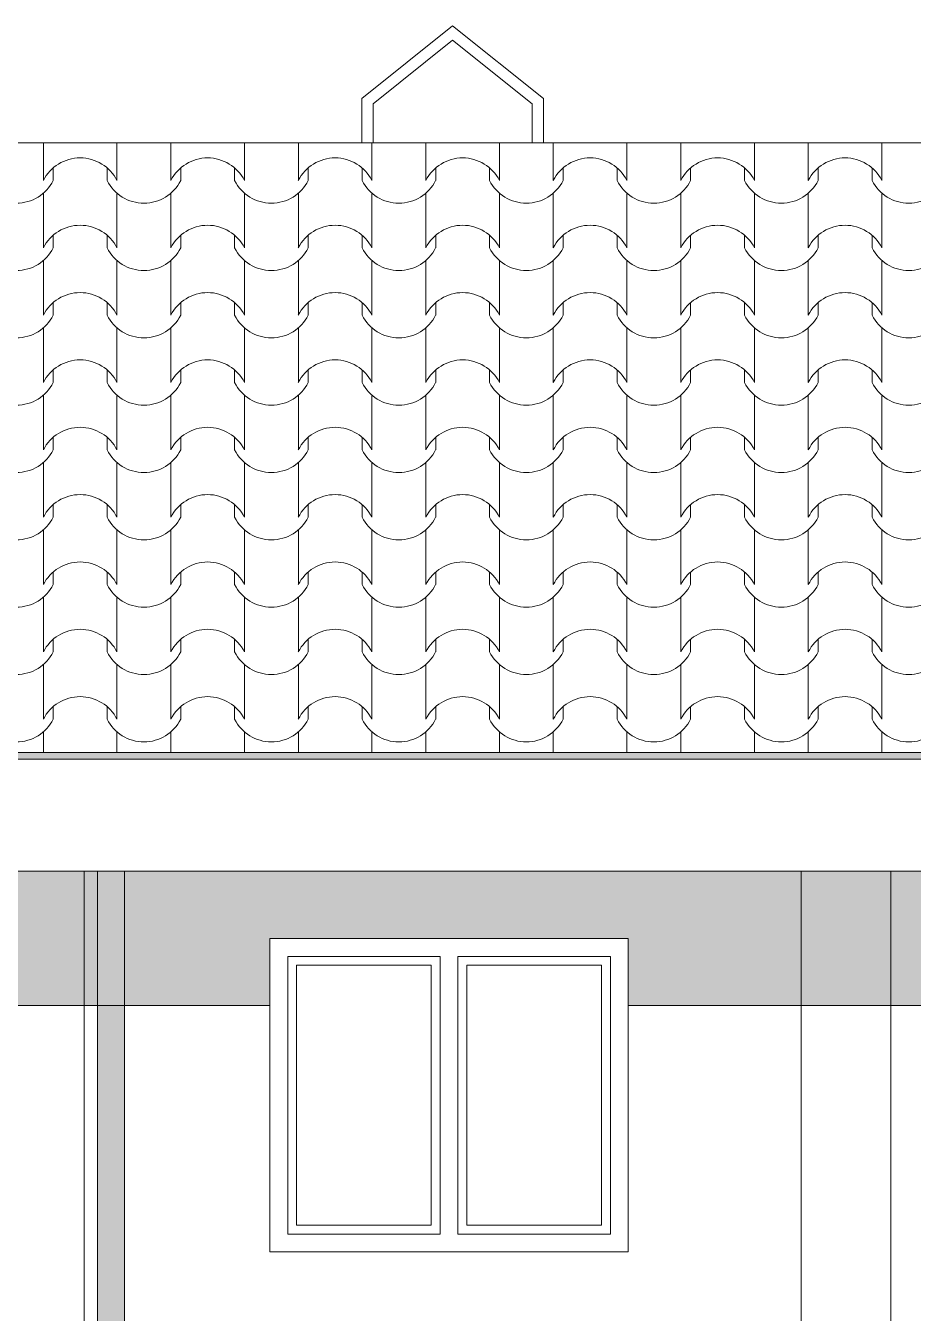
# Model space of a CAD drawing. Header units: feet. Extents: x 2791058 to 2855058, y -67651 to -18651.
# Drawn here: x 2812582 to 2814562, y -47638 to -44764 of the extents above; entities that cross this region are included whole.
import ezdxf

# ---------------------------------------------------------------- set-up
doc = ezdxf.new("R2010")
doc.units = ezdxf.units.FT
doc.header["$MEASUREMENT"] = 0
doc.linetypes.add('Hidden Line', pattern=[195.611112, 141.111112, -54.5])
doc.layers.add('Exterior walls', color=7, linetype='Continuous')
for name, color, linetype, lineweight in [('Exterior walls_Pen_No__1', 7, 'Continuous', 0), ('Exterior walls_Pen_No__80', 3, 'Continuous', 0), ('Lines_Pen_No__20', 1, 'Continuous', 0), ('Shell - Roof_Pen_No__21', 7, 'Continuous', 0), ('Structural - Bearing_Pen_No__1', 7, 'Continuous', 0)]:
    doc.layers.add(name, color=color, linetype=linetype, lineweight=lineweight)
doc.layers.add('Structural - Bearing_Pen_No__61', color=7, linetype='Continuous', lineweight=0, true_color=0x6a6a6a)
doc.layers.add('Structural - Bearing_Pen_No__62', color=7, linetype='Continuous', lineweight=0, true_color=0xaaaaaa)

# ---------------------------------------------------------------- blocks, each defined once
blk = doc.blocks.new('*X16', base_point=(2247653.8, -76425))
at = {"layer": 'Structural - Bearing_Pen_No__62', "color": 253, "linetype": 'Continuous', "lineweight": 0, "true_color": 0xaaaaaa}
for p, q in [((2812620.8, -45025.3), (2812620.8, -45048.5)), ((2812785.1, -45025.3), (2812785.1, -45048.5)), ((2812905.3, -45025.3), (2812905.3, -45048.5)), ((2813069.5, -45025.3), (2813069.5, -45048.5)), ((2813189.8, -45025.3), (2813189.8, -45048.5)), ((2813354, -45025.3), (2813354, -45048.5)), ((2813474.3, -45025.3), (2813474.3, -45048.5)), ((2813638.5, -45025.3), (2813638.5, -45048.5)), ((2813758.7, -45025.3), (2813758.7, -45048.5)), ((2813923, -45025.3), (2813923, -45048.5)), ((2814043.2, -45025.3), (2814043.2, -45048.5)), ((2814207.5, -45025.3), (2814207.5, -45048.5)), ((2814327.7, -45025.3), (2814327.7, -45048.5)), ((2814491.9, -45025.3), (2814491.9, -45048.5)), ((2812620.8, -45048.5), (2812620.8, -45109.5)), ((2812785.1, -45048.5), (2812785.1, -45109.5)), ((2812905.3, -45048.5), (2812905.3, -45109.5)), ((2813069.5, -45048.5), (2813069.5, -45109.5)), ((2813189.8, -45048.5), (2813189.8, -45109.5)), ((2813354, -45048.5), (2813354, -45109.5)), ((2813474.3, -45048.5), (2813474.3, -45109.5)), ((2813638.5, -45048.5), (2813638.5, -45109.5)), ((2813758.7, -45048.5), (2813758.7, -45109.5)), ((2813923, -45048.5), (2813923, -45109.5)), ((2814043.2, -45048.5), (2814043.2, -45109.5)), ((2814207.5, -45048.5), (2814207.5, -45109.5)), ((2814327.7, -45048.5), (2814327.7, -45109.5)), ((2814491.9, -45048.5), (2814491.9, -45109.5)), ((2812642.8, -45081.4), (2812642.8, -45109.5)), ((2812763.1, -45081.4), (2812763.1, -45109.5)), ((2812927.3, -45081.4), (2812927.3, -45109.5)), ((2813047.5, -45081.4), (2813047.5, -45109.5)), ((2813211.8, -45081.4), (2813211.8, -45109.5)), ((2813332, -45081.4), (2813332, -45109.5)), ((2813496.3, -45081.4), (2813496.3, -45109.5)), ((2813616.5, -45081.4), (2813616.5, -45109.5)), ((2813780.7, -45081.4), (2813780.7, -45109.5)), ((2813901, -45081.4), (2813901, -45109.5)), ((2814065.2, -45081.4), (2814065.2, -45109.5)), ((2814185.5, -45081.4), (2814185.5, -45109.5)), ((2814349.7, -45081.4), (2814349.7, -45109.5)), ((2814469.9, -45081.4), (2814469.9, -45109.5)), ((2812620.8, -45137.9), (2812620.8, -45198.8)), ((2812785.1, -45137.9), (2812785.1, -45198.8)), ((2812905.3, -45137.9), (2812905.3, -45198.8)), ((2813069.5, -45137.9), (2813069.5, -45198.8)), ((2813189.8, -45137.9), (2813189.8, -45198.8)), ((2813354, -45137.9), (2813354, -45198.8)), ((2813474.3, -45137.9), (2813474.3, -45198.8)), ((2813638.5, -45137.9), (2813638.5, -45198.8)), ((2813758.7, -45137.9), (2813758.7, -45198.8)), ((2813923, -45137.9), (2813923, -45198.8)), ((2814043.2, -45137.9), (2814043.2, -45198.8)), ((2814207.5, -45137.9), (2814207.5, -45198.8)), ((2814327.7, -45137.9), (2814327.7, -45198.8)), ((2814491.9, -45137.9), (2814491.9, -45198.8)), ((2812620.8, -45198.8), (2812620.8, -45259.8)), ((2812785.1, -45198.8), (2812785.1, -45259.8)), ((2812905.3, -45198.8), (2812905.3, -45259.8)), ((2813069.5, -45198.8), (2813069.5, -45259.8)), ((2813189.8, -45198.8), (2813189.8, -45259.8)), ((2813354, -45198.8), (2813354, -45259.8)), ((2813474.3, -45198.8), (2813474.3, -45259.8)), ((2813638.5, -45198.8), (2813638.5, -45259.8)), ((2813758.7, -45198.8), (2813758.7, -45259.8)), ((2813923, -45198.8), (2813923, -45259.8)), ((2814043.2, -45198.8), (2814043.2, -45259.8)), ((2814207.5, -45198.8), (2814207.5, -45259.8)), ((2814327.7, -45198.8), (2814327.7, -45259.8)), ((2814491.9, -45198.8), (2814491.9, -45259.8)), ((2812642.8, -45231.8), (2812642.8, -45259.8)), ((2812763.1, -45231.8), (2812763.1, -45259.8)), ((2812927.3, -45231.8), (2812927.3, -45259.8)), ((2813047.5, -45231.8), (2813047.5, -45259.8)), ((2813211.8, -45231.8), (2813211.8, -45259.8)), ((2813332, -45231.8), (2813332, -45259.8)), ((2813496.3, -45231.8), (2813496.3, -45259.8)), ((2813616.5, -45231.8), (2813616.5, -45259.8)), ((2813780.7, -45231.8), (2813780.7, -45259.8)), ((2813901, -45231.8), (2813901, -45259.8)), ((2814065.2, -45231.8), (2814065.2, -45259.8)), ((2814185.5, -45231.8), (2814185.5, -45259.8)), ((2814349.7, -45231.8), (2814349.7, -45259.8)), ((2814469.9, -45231.8), (2814469.9, -45259.8)), ((2812620.8, -45288.2), (2812620.8, -45349.2)), ((2812785.1, -45288.2), (2812785.1, -45349.2)), ((2812905.3, -45288.2), (2812905.3, -45349.2)), ((2813069.5, -45288.2), (2813069.5, -45349.2)), ((2813189.8, -45288.2), (2813189.8, -45349.2)), ((2813354, -45288.2), (2813354, -45349.2)), ((2813474.3, -45288.2), (2813474.3, -45349.2)), ((2813638.5, -45288.2), (2813638.5, -45349.2)), ((2813758.7, -45288.2), (2813758.7, -45349.2)), ((2813923, -45288.2), (2813923, -45349.2)), ((2814043.2, -45288.2), (2814043.2, -45349.2)), ((2814207.5, -45288.2), (2814207.5, -45349.2)), ((2814327.7, -45288.2), (2814327.7, -45349.2)), ((2814491.9, -45288.2), (2814491.9, -45349.2)), ((2812620.8, -45349.2), (2812620.8, -45410.1)), ((2812785.1, -45349.2), (2812785.1, -45410.1)), ((2812905.3, -45349.2), (2812905.3, -45410.1)), ((2813069.5, -45349.2), (2813069.5, -45410.1)), ((2813189.8, -45349.2), (2813189.8, -45410.1)), ((2813354, -45349.2), (2813354, -45410.1)), ((2813474.3, -45349.2), (2813474.3, -45410.1)), ((2813638.5, -45349.2), (2813638.5, -45410.1)), ((2813758.7, -45349.2), (2813758.7, -45410.1)), ((2813923, -45349.2), (2813923, -45410.1)), ((2814043.2, -45349.2), (2814043.2, -45410.1)), ((2814207.5, -45349.2), (2814207.5, -45410.1)), ((2814327.7, -45349.2), (2814327.7, -45410.1)), ((2814491.9, -45349.2), (2814491.9, -45410.1)), ((2812642.8, -45382.1), (2812642.8, -45410.1)), ((2812763.1, -45382.1), (2812763.1, -45410.1)), ((2812927.3, -45382.1), (2812927.3, -45410.1)), ((2813047.5, -45382.1), (2813047.5, -45410.1)), ((2813211.8, -45382.1), (2813211.8, -45410.1)), ((2813332, -45382.1), (2813332, -45410.1)), ((2813496.3, -45382.1), (2813496.3, -45410.1)), ((2813616.5, -45382.1), (2813616.5, -45410.1)), ((2813780.7, -45382.1), (2813780.7, -45410.1)), ((2813901, -45382.1), (2813901, -45410.1)), ((2814065.2, -45382.1), (2814065.2, -45410.1)), ((2814185.5, -45382.1), (2814185.5, -45410.1)), ((2814349.7, -45382.1), (2814349.7, -45410.1)), ((2814469.9, -45382.1), (2814469.9, -45410.1)), ((2812620.8, -45438.5), (2812620.8, -45499.5)), ((2812785.1, -45438.5), (2812785.1, -45499.5)), ((2812905.3, -45438.5), (2812905.3, -45499.5)), ((2813069.5, -45438.5), (2813069.5, -45499.5)), ((2813189.8, -45438.5), (2813189.8, -45499.5)), ((2813354, -45438.5), (2813354, -45499.5)), ((2813474.3, -45438.5), (2813474.3, -45499.5)), ((2813638.5, -45438.5), (2813638.5, -45499.5)), ((2813758.7, -45438.5), (2813758.7, -45499.5)), ((2813923, -45438.5), (2813923, -45499.5)), ((2814043.2, -45438.5), (2814043.2, -45499.5)), ((2814207.5, -45438.5), (2814207.5, -45499.5)), ((2814327.7, -45438.5), (2814327.7, -45499.5)), ((2814491.9, -45438.5), (2814491.9, -45499.5)), ((2812620.8, -45499.5), (2812620.8, -45560.5)), ((2812785.1, -45499.5), (2812785.1, -45560.5)), ((2812905.3, -45499.5), (2812905.3, -45560.5)), ((2813069.5, -45499.5), (2813069.5, -45560.5)), ((2813189.8, -45499.5), (2813189.8, -45560.5)), ((2813354, -45499.5), (2813354, -45560.5)), ((2813474.3, -45499.5), (2813474.3, -45560.5)), ((2813638.5, -45499.5), (2813638.5, -45560.5)), ((2813758.7, -45499.5), (2813758.7, -45560.5)), ((2813923, -45499.5), (2813923, -45560.5)), ((2814043.2, -45499.5), (2814043.2, -45560.5)), ((2814207.5, -45499.5), (2814207.5, -45560.5)), ((2814327.7, -45499.5), (2814327.7, -45560.5)), ((2814491.9, -45499.5), (2814491.9, -45560.5)), ((2812642.8, -45532.5), (2812642.8, -45560.5)), ((2812763.1, -45532.5), (2812763.1, -45560.5)), ((2812927.3, -45532.5), (2812927.3, -45560.5)), ((2813047.5, -45532.5), (2813047.5, -45560.5)), ((2813211.8, -45532.5), (2813211.8, -45560.5)), ((2813332, -45532.5), (2813332, -45560.5)), ((2813496.3, -45532.5), (2813496.3, -45560.5)), ((2813616.5, -45532.5), (2813616.5, -45560.5)), ((2813780.7, -45532.5), (2813780.7, -45560.5)), ((2813901, -45532.5), (2813901, -45560.5)), ((2814065.2, -45532.5), (2814065.2, -45560.5)), ((2814185.5, -45532.5), (2814185.5, -45560.5)), ((2814349.7, -45532.5), (2814349.7, -45560.5)), ((2814469.9, -45532.5), (2814469.9, -45560.5)), ((2812620.8, -45588.9), (2812620.8, -45649.9)), ((2812785.1, -45588.9), (2812785.1, -45649.9)), ((2812905.3, -45588.9), (2812905.3, -45649.9)), ((2813069.5, -45588.9), (2813069.5, -45649.9)), ((2813189.8, -45588.9), (2813189.8, -45649.9)), ((2813354, -45588.9), (2813354, -45649.9)), ((2813474.3, -45588.9), (2813474.3, -45649.9)), ((2813638.5, -45588.9), (2813638.5, -45649.9)), ((2813758.7, -45588.9), (2813758.7, -45649.9)), ((2813923, -45588.9), (2813923, -45649.9)), ((2814043.2, -45588.9), (2814043.2, -45649.9)), ((2814207.5, -45588.9), (2814207.5, -45649.9)), ((2814327.7, -45588.9), (2814327.7, -45649.9)), ((2814491.9, -45588.9), (2814491.9, -45649.9)), ((2812620.8, -45649.9), (2812620.8, -45710.8)), ((2812785.1, -45649.9), (2812785.1, -45710.8)), ((2812905.3, -45649.9), (2812905.3, -45710.8)), ((2813069.5, -45649.9), (2813069.5, -45710.8)), ((2813189.8, -45649.9), (2813189.8, -45710.8)), ((2813354, -45649.9), (2813354, -45710.8)), ((2813474.3, -45649.9), (2813474.3, -45710.8)), ((2813638.5, -45649.9), (2813638.5, -45710.8)), ((2813758.7, -45649.9), (2813758.7, -45710.8)), ((2813923, -45649.9), (2813923, -45710.8)), ((2814043.2, -45649.9), (2814043.2, -45710.8)), ((2814207.5, -45649.9), (2814207.5, -45710.8)), ((2814327.7, -45649.9), (2814327.7, -45710.8)), ((2814491.9, -45649.9), (2814491.9, -45710.8)), ((2812642.8, -45682.8), (2812642.8, -45710.8)), ((2812763.1, -45682.8), (2812763.1, -45710.8)), ((2812927.3, -45682.8), (2812927.3, -45710.8)), ((2813047.5, -45682.8), (2813047.5, -45710.8)), ((2813211.8, -45682.8), (2813211.8, -45710.8)), ((2813332, -45682.8), (2813332, -45710.8)), ((2813496.3, -45682.8), (2813496.3, -45710.8)), ((2813616.5, -45682.8), (2813616.5, -45710.8)), ((2813780.7, -45682.8), (2813780.7, -45710.8)), ((2813901, -45682.8), (2813901, -45710.8)), ((2814065.2, -45682.8), (2814065.2, -45710.8)), ((2814185.5, -45682.8), (2814185.5, -45710.8)), ((2814349.7, -45682.8), (2814349.7, -45710.8)), ((2814469.9, -45682.8), (2814469.9, -45710.8)), ((2812620.8, -45739.2), (2812620.8, -45800.2)), ((2812785.1, -45739.2), (2812785.1, -45800.2)), ((2812905.3, -45739.2), (2812905.3, -45800.2)), ((2813069.5, -45739.2), (2813069.5, -45800.2)), ((2813189.8, -45739.2), (2813189.8, -45800.2)), ((2813354, -45739.2), (2813354, -45800.2)), ((2813474.3, -45739.2), (2813474.3, -45800.2)), ((2813638.5, -45739.2), (2813638.5, -45800.2)), ((2813758.7, -45739.2), (2813758.7, -45800.2)), ((2813923, -45739.2), (2813923, -45800.2)), ((2814043.2, -45739.2), (2814043.2, -45800.2)), ((2814207.5, -45739.2), (2814207.5, -45800.2)), ((2814327.7, -45739.2), (2814327.7, -45800.2)), ((2814491.9, -45739.2), (2814491.9, -45800.2)), ((2812620.8, -45800.2), (2812620.8, -45861.2)), ((2812785.1, -45800.2), (2812785.1, -45861.2)), ((2812905.3, -45800.2), (2812905.3, -45861.2)), ((2813069.5, -45800.2), (2813069.5, -45861.2)), ((2813189.8, -45800.2), (2813189.8, -45861.2)), ((2813354, -45800.2), (2813354, -45861.2)), ((2813474.3, -45800.2), (2813474.3, -45861.2)), ((2813638.5, -45800.2), (2813638.5, -45861.2)), ((2813758.7, -45800.2), (2813758.7, -45861.2)), ((2813923, -45800.2), (2813923, -45861.2)), ((2814043.2, -45800.2), (2814043.2, -45861.2)), ((2814207.5, -45800.2), (2814207.5, -45861.2)), ((2814327.7, -45800.2), (2814327.7, -45861.2)), ((2814491.9, -45800.2), (2814491.9, -45861.2)), ((2812642.8, -45833.1), (2812642.8, -45861.2)), ((2812763.1, -45833.1), (2812763.1, -45861.2)), ((2812927.3, -45833.1), (2812927.3, -45861.2)), ((2813047.5, -45833.1), (2813047.5, -45861.2)), ((2813211.8, -45833.1), (2813211.8, -45861.2)), ((2813332, -45833.1), (2813332, -45861.2)), ((2813496.3, -45833.1), (2813496.3, -45861.2)), ((2813616.5, -45833.1), (2813616.5, -45861.2)), ((2813780.7, -45833.1), (2813780.7, -45861.2)), ((2813901, -45833.1), (2813901, -45861.2)), ((2814065.2, -45833.1), (2814065.2, -45861.2)), ((2814185.5, -45833.1), (2814185.5, -45861.2)), ((2814349.7, -45833.1), (2814349.7, -45861.2)), ((2814469.9, -45833.1), (2814469.9, -45861.2)), ((2812620.8, -45889.6), (2812620.8, -45950.5)), ((2812785.1, -45889.6), (2812785.1, -45950.5)), ((2812905.3, -45889.6), (2812905.3, -45950.5)), ((2813069.5, -45889.6), (2813069.5, -45950.5)), ((2813189.8, -45889.6), (2813189.8, -45950.5)), ((2813354, -45889.6), (2813354, -45950.5)), ((2813474.3, -45889.6), (2813474.3, -45950.5)), ((2813638.5, -45889.6), (2813638.5, -45950.5)), ((2813758.7, -45889.6), (2813758.7, -45950.5)), ((2813923, -45889.6), (2813923, -45950.5)), ((2814043.2, -45889.6), (2814043.2, -45950.5)), ((2814207.5, -45889.6), (2814207.5, -45950.5)), ((2814327.7, -45889.6), (2814327.7, -45950.5)), ((2814491.9, -45889.6), (2814491.9, -45950.5)), ((2812620.8, -45950.5), (2812620.8, -46011.5)), ((2812785.1, -45950.5), (2812785.1, -46011.5)), ((2812905.3, -45950.5), (2812905.3, -46011.5)), ((2813069.5, -45950.5), (2813069.5, -46011.5)), ((2813189.8, -45950.5), (2813189.8, -46011.5)), ((2813354, -45950.5), (2813354, -46011.5)), ((2813474.3, -45950.5), (2813474.3, -46011.5)), ((2813638.5, -45950.5), (2813638.5, -46011.5)), ((2813758.7, -45950.5), (2813758.7, -46011.5)), ((2813923, -45950.5), (2813923, -46011.5)), ((2814043.2, -45950.5), (2814043.2, -46011.5)), ((2814207.5, -45950.5), (2814207.5, -46011.5)), ((2814327.7, -45950.5), (2814327.7, -46011.5)), ((2814491.9, -45950.5), (2814491.9, -46011.5)), ((2812642.8, -45983.5), (2812642.8, -46011.5)), ((2812763.1, -45983.5), (2812763.1, -46011.5)), ((2812927.3, -45983.5), (2812927.3, -46011.5)), ((2813047.5, -45983.5), (2813047.5, -46011.5)), ((2813211.8, -45983.5), (2813211.8, -46011.5)), ((2813332, -45983.5), (2813332, -46011.5)), ((2813496.3, -45983.5), (2813496.3, -46011.5)), ((2813616.5, -45983.5), (2813616.5, -46011.5)), ((2813780.7, -45983.5), (2813780.7, -46011.5)), ((2813901, -45983.5), (2813901, -46011.5)), ((2814065.2, -45983.5), (2814065.2, -46011.5)), ((2814185.5, -45983.5), (2814185.5, -46011.5)), ((2814349.7, -45983.5), (2814349.7, -46011.5)), ((2814469.9, -45983.5), (2814469.9, -46011.5)), ((2812620.8, -46039.9), (2812620.8, -46100.9)), ((2812785.1, -46039.9), (2812785.1, -46100.9)), ((2812905.3, -46039.9), (2812905.3, -46100.9)), ((2813069.5, -46039.9), (2813069.5, -46100.9)), ((2813189.8, -46039.9), (2813189.8, -46100.9)), ((2813354, -46039.9), (2813354, -46100.9)), ((2813474.3, -46039.9), (2813474.3, -46100.9)), ((2813638.5, -46039.9), (2813638.5, -46100.9)), ((2813758.7, -46039.9), (2813758.7, -46100.9)), ((2813923, -46039.9), (2813923, -46100.9)), ((2814043.2, -46039.9), (2814043.2, -46100.9)), ((2814207.5, -46039.9), (2814207.5, -46100.9)), ((2814327.7, -46039.9), (2814327.7, -46100.9)), ((2814491.9, -46039.9), (2814491.9, -46100.9)), ((2812620.8, -46100.9), (2812620.8, -46161.8)), ((2812785.1, -46100.9), (2812785.1, -46161.8)), ((2812905.3, -46100.9), (2812905.3, -46161.8)), ((2813069.5, -46100.9), (2813069.5, -46161.8)), ((2813189.8, -46100.9), (2813189.8, -46161.8)), ((2813354, -46100.9), (2813354, -46161.8)), ((2813474.3, -46100.9), (2813474.3, -46161.8)), ((2813638.5, -46100.9), (2813638.5, -46161.8)), ((2813758.7, -46100.9), (2813758.7, -46161.8)), ((2813923, -46100.9), (2813923, -46161.8)), ((2814043.2, -46100.9), (2814043.2, -46161.8)), ((2814207.5, -46100.9), (2814207.5, -46161.8)), ((2814327.7, -46100.9), (2814327.7, -46161.8)), ((2814491.9, -46100.9), (2814491.9, -46161.8)), ((2812642.8, -46133.8), (2812642.8, -46161.8)), ((2812763.1, -46133.8), (2812763.1, -46161.8)), ((2812927.3, -46133.8), (2812927.3, -46161.8)), ((2813047.5, -46133.8), (2813047.5, -46161.8)), ((2813211.8, -46133.8), (2813211.8, -46161.8)), ((2813332, -46133.8), (2813332, -46161.8)), ((2813496.3, -46133.8), (2813496.3, -46161.8)), ((2813616.5, -46133.8), (2813616.5, -46161.8)), ((2813780.7, -46133.8), (2813780.7, -46161.8)), ((2813901, -46133.8), (2813901, -46161.8)), ((2814065.2, -46133.8), (2814065.2, -46161.8)), ((2814185.5, -46133.8), (2814185.5, -46161.8)), ((2814349.7, -46133.8), (2814349.7, -46161.8)), ((2814469.9, -46133.8), (2814469.9, -46161.8)), ((2812620.8, -46190.2), (2812620.8, -46251.2)), ((2812785.1, -46190.2), (2812785.1, -46251.2)), ((2812905.3, -46190.2), (2812905.3, -46251.2)), ((2813069.5, -46190.2), (2813069.5, -46251.2)), ((2813189.8, -46190.2), (2813189.8, -46251.2)), ((2813354, -46190.2), (2813354, -46251.2)), ((2813474.3, -46190.2), (2813474.3, -46251.2)), ((2813638.5, -46190.2), (2813638.5, -46251.2)), ((2813758.7, -46190.2), (2813758.7, -46251.2)), ((2813923, -46190.2), (2813923, -46251.2)), ((2814043.2, -46190.2), (2814043.2, -46251.2)), ((2814207.5, -46190.2), (2814207.5, -46251.2)), ((2814327.7, -46190.2), (2814327.7, -46251.2)), ((2814491.9, -46190.2), (2814491.9, -46251.2)), ((2812620.8, -46251.2), (2812620.8, -46312.2)), ((2812785.1, -46251.2), (2812785.1, -46312.2)), ((2812905.3, -46251.2), (2812905.3, -46312.2)), ((2813069.5, -46251.2), (2813069.5, -46312.2)), ((2813189.8, -46251.2), (2813189.8, -46312.2)), ((2813354, -46251.2), (2813354, -46312.2)), ((2813474.3, -46251.2), (2813474.3, -46312.2)), ((2813638.5, -46251.2), (2813638.5, -46312.2)), ((2813758.7, -46251.2), (2813758.7, -46312.2)), ((2813923, -46251.2), (2813923, -46312.2)), ((2814043.2, -46251.2), (2814043.2, -46312.2)), ((2814207.5, -46251.2), (2814207.5, -46312.2)), ((2814327.7, -46251.2), (2814327.7, -46312.2)), ((2814491.9, -46251.2), (2814491.9, -46312.2)), ((2812642.8, -46284.1), (2812642.8, -46312.2)), ((2812763.1, -46284.1), (2812763.1, -46312.2)), ((2812927.3, -46284.1), (2812927.3, -46312.2)), ((2813047.5, -46284.1), (2813047.5, -46312.2)), ((2813211.8, -46284.1), (2813211.8, -46312.2)), ((2813332, -46284.1), (2813332, -46312.2)), ((2813496.3, -46284.1), (2813496.3, -46312.2)), ((2813616.5, -46284.1), (2813616.5, -46312.2)), ((2813780.7, -46284.1), (2813780.7, -46312.2)), ((2813901, -46284.1), (2813901, -46312.2)), ((2814065.2, -46284.1), (2814065.2, -46312.2)), ((2814185.5, -46284.1), (2814185.5, -46312.2)), ((2814349.7, -46284.1), (2814349.7, -46312.2)), ((2814469.9, -46284.1), (2814469.9, -46312.2)), ((2812620.8, -46340.6), (2812620.8, -46386.5)), ((2812785.1, -46340.6), (2812785.1, -46386.5)), ((2812905.3, -46340.6), (2812905.3, -46386.5)), ((2813069.5, -46340.6), (2813069.5, -46386.5)), ((2813189.8, -46340.6), (2813189.8, -46386.5)), ((2813354, -46340.6), (2813354, -46386.5)), ((2813474.3, -46340.6), (2813474.3, -46386.5)), ((2813638.5, -46340.6), (2813638.5, -46386.5)), ((2813758.7, -46340.6), (2813758.7, -46386.5)), ((2813923, -46340.6), (2813923, -46386.5)), ((2814043.2, -46340.6), (2814043.2, -46386.5)), ((2814207.5, -46340.6), (2814207.5, -46386.5)), ((2814327.7, -46340.6), (2814327.7, -46386.5)), ((2814491.9, -46340.6), (2814491.9, -46386.5))]:
    blk.add_line(p, q, dxfattribs=at)
for centre, radius, start, end in [((2812703.2, -45151.4), 92.5, 90.1705, 153.0115), ((2812702.7, -45151.4), 92.5, 26.9885, 89.8295), ((2812987.7, -45151.4), 92.5, 90.1705, 153.0115), ((2812987.1, -45151.4), 92.5, 26.9885, 89.8295), ((2813272.2, -45151.4), 92.5, 90.1705, 153.0115), ((2813271.6, -45151.4), 92.5, 26.9885, 89.8295), ((2813556.7, -45151.4), 92.5, 90.1705, 153.0115), ((2813556.1, -45151.4), 92.5, 26.9885, 89.8295), ((2813841.1, -45151.4), 92.5, 90.1705, 153.0115), ((2813840.6, -45151.4), 92.5, 26.9885, 89.8295), ((2814125.6, -45151.4), 92.5, 90.1705, 153.0115), ((2814125.1, -45151.4), 92.5, 26.9885, 89.8295), ((2814410.1, -45151.4), 92.5, 90.1705, 153.0115), ((2814409.5, -45151.4), 92.5, 26.9885, 89.8295), ((2812560.7, -45068.2), 91.9, 206.7044, 333.2956), ((2812845.2, -45068.2), 91.9, 206.7044, 333.2956), ((2813129.7, -45068.2), 91.9, 206.7044, 333.2956), ((2813414.1, -45068.2), 91.9, 206.7044, 333.2956), ((2813698.6, -45068.2), 91.9, 206.7044, 333.2956), ((2813983.1, -45068.2), 91.9, 206.7044, 333.2956), ((2814267.6, -45068.2), 91.9, 206.7044, 333.2956), ((2814552.1, -45068.2), 91.9, 206.7044, 333.2956), ((2812703.2, -45301.8), 92.5, 90.1705, 153.0115), ((2812702.7, -45301.8), 92.5, 26.9885, 89.8295), ((2812987.7, -45301.8), 92.5, 90.1705, 153.0115), ((2812987.1, -45301.8), 92.5, 26.9885, 89.8295), ((2813272.2, -45301.8), 92.5, 90.1705, 153.0115), ((2813271.6, -45301.8), 92.5, 26.9885, 89.8295), ((2813556.7, -45301.8), 92.5, 90.1705, 153.0115), ((2813556.1, -45301.8), 92.5, 26.9885, 89.8295), ((2813841.1, -45301.8), 92.5, 90.1705, 153.0115), ((2813840.6, -45301.8), 92.5, 26.9885, 89.8295), ((2814125.6, -45301.8), 92.5, 90.1705, 153.0115), ((2814125.1, -45301.8), 92.5, 26.9885, 89.8295), ((2814410.1, -45301.8), 92.5, 90.1705, 153.0115), ((2814409.5, -45301.8), 92.5, 26.9885, 89.8295), ((2812560.7, -45218.5), 91.9, 206.7044, 333.2956), ((2812845.2, -45218.5), 91.9, 206.7044, 333.2956), ((2813129.7, -45218.5), 91.9, 206.7044, 333.2956), ((2813414.1, -45218.5), 91.9, 206.7044, 333.2956), ((2813698.6, -45218.5), 91.9, 206.7044, 333.2956), ((2813983.1, -45218.5), 91.9, 206.7044, 333.2956), ((2814267.6, -45218.5), 91.9, 206.7044, 333.2956), ((2814552.1, -45218.5), 91.9, 206.7044, 333.2956), ((2812703.2, -45452.1), 92.5, 90.1705, 153.0115), ((2812702.7, -45452.1), 92.5, 26.9885, 89.8295), ((2812987.7, -45452.1), 92.5, 90.1705, 153.0115), ((2812987.1, -45452.1), 92.5, 26.9885, 89.8295), ((2813272.2, -45452.1), 92.5, 90.1705, 153.0115), ((2813271.6, -45452.1), 92.5, 26.9885, 89.8295), ((2813556.7, -45452.1), 92.5, 90.1705, 153.0115), ((2813556.1, -45452.1), 92.5, 26.9885, 89.8295), ((2813841.1, -45452.1), 92.5, 90.1705, 153.0115), ((2813840.6, -45452.1), 92.5, 26.9885, 89.8295), ((2814125.6, -45452.1), 92.5, 90.1705, 153.0115), ((2814125.1, -45452.1), 92.5, 26.9885, 89.8295), ((2814410.1, -45452.1), 92.5, 90.1705, 153.0115), ((2814409.5, -45452.1), 92.5, 26.9885, 89.8295), ((2812560.7, -45368.8), 91.9, 206.7044, 333.2956), ((2812845.2, -45368.8), 91.9, 206.7044, 333.2956), ((2813129.7, -45368.8), 91.9, 206.7044, 333.2956), ((2813414.1, -45368.8), 91.9, 206.7044, 333.2956), ((2813698.6, -45368.8), 91.9, 206.7044, 333.2956), ((2813983.1, -45368.8), 91.9, 206.7044, 333.2956), ((2814267.6, -45368.8), 91.9, 206.7044, 333.2956), ((2814552.1, -45368.8), 91.9, 206.7044, 333.2956), ((2812703.2, -45602.4), 92.5, 90.1705, 153.0115), ((2812702.7, -45602.4), 92.5, 26.9885, 89.8295), ((2812987.7, -45602.4), 92.5, 90.1705, 153.0115), ((2812987.1, -45602.4), 92.5, 26.9885, 89.8295), ((2813272.2, -45602.4), 92.5, 90.1705, 153.0115), ((2813271.6, -45602.4), 92.5, 26.9885, 89.8295), ((2813556.7, -45602.4), 92.5, 90.1705, 153.0115), ((2813556.1, -45602.4), 92.5, 26.9885, 89.8295), ((2813841.1, -45602.4), 92.5, 90.1705, 153.0115), ((2813840.6, -45602.4), 92.5, 26.9885, 89.8295), ((2814125.6, -45602.4), 92.5, 90.1705, 153.0115), ((2814125.1, -45602.4), 92.5, 26.9885, 89.8295), ((2814410.1, -45602.4), 92.5, 90.1705, 153.0115), ((2814409.5, -45602.4), 92.5, 26.9885, 89.8295), ((2812560.7, -45519.2), 91.9, 206.7044, 333.2956), ((2812845.2, -45519.2), 91.9, 206.7044, 333.2956), ((2813129.7, -45519.2), 91.9, 206.7044, 333.2956), ((2813414.1, -45519.2), 91.9, 206.7044, 333.2956), ((2813698.6, -45519.2), 91.9, 206.7044, 333.2956), ((2813983.1, -45519.2), 91.9, 206.7044, 333.2956), ((2814267.6, -45519.2), 91.9, 206.7044, 333.2956), ((2814552.1, -45519.2), 91.9, 206.7044, 333.2956), ((2812703.2, -45752.8), 92.5, 90.1705, 153.0115), ((2812702.7, -45752.8), 92.5, 26.9885, 89.8295), ((2812987.7, -45752.8), 92.5, 90.1705, 153.0115), ((2812987.1, -45752.8), 92.5, 26.9885, 89.8295), ((2813272.2, -45752.8), 92.5, 90.1705, 153.0115), ((2813271.6, -45752.8), 92.5, 26.9885, 89.8295), ((2813556.7, -45752.8), 92.5, 90.1705, 153.0115), ((2813556.1, -45752.8), 92.5, 26.9885, 89.8295), ((2813841.1, -45752.8), 92.5, 90.1705, 153.0115), ((2813840.6, -45752.8), 92.5, 26.9885, 89.8295), ((2814125.6, -45752.8), 92.5, 90.1705, 153.0115), ((2814125.1, -45752.8), 92.5, 26.9885, 89.8295), ((2814410.1, -45752.8), 92.5, 90.1705, 153.0115), ((2814409.5, -45752.8), 92.5, 26.9885, 89.8295), ((2812560.7, -45669.5), 91.9, 206.7044, 333.2956), ((2812845.2, -45669.5), 91.9, 206.7044, 333.2956), ((2813129.7, -45669.5), 91.9, 206.7044, 333.2956), ((2813414.1, -45669.5), 91.9, 206.7044, 333.2956), ((2813698.6, -45669.5), 91.9, 206.7044, 333.2956), ((2813983.1, -45669.5), 91.9, 206.7044, 333.2956), ((2814267.6, -45669.5), 91.9, 206.7044, 333.2956), ((2814552.1, -45669.5), 91.9, 206.7044, 333.2956), ((2812703.2, -45903.1), 92.5, 90.1705, 153.0115), ((2812702.7, -45903.1), 92.5, 26.9885, 89.8295), ((2812987.7, -45903.1), 92.5, 90.1705, 153.0115), ((2812987.1, -45903.1), 92.5, 26.9885, 89.8295), ((2813272.2, -45903.1), 92.5, 90.1705, 153.0115), ((2813271.6, -45903.1), 92.5, 26.9885, 89.8295), ((2813556.7, -45903.1), 92.5, 90.1705, 153.0115), ((2813556.1, -45903.1), 92.5, 26.9885, 89.8295), ((2813841.1, -45903.1), 92.5, 90.1705, 153.0115), ((2813840.6, -45903.1), 92.5, 26.9885, 89.8295), ((2814125.6, -45903.1), 92.5, 90.1705, 153.0115), ((2814125.1, -45903.1), 92.5, 26.9885, 89.8295), ((2814410.1, -45903.1), 92.5, 90.1705, 153.0115), ((2814409.5, -45903.1), 92.5, 26.9885, 89.8295), ((2812560.7, -45819.8), 91.9, 206.7044, 333.2956), ((2812845.2, -45819.8), 91.9, 206.7044, 333.2956), ((2813129.7, -45819.8), 91.9, 206.7044, 333.2956), ((2813414.1, -45819.8), 91.9, 206.7044, 333.2956), ((2813698.6, -45819.8), 91.9, 206.7044, 333.2956), ((2813983.1, -45819.8), 91.9, 206.7044, 333.2956), ((2814267.6, -45819.8), 91.9, 206.7044, 333.2956), ((2814552.1, -45819.8), 91.9, 206.7044, 333.2956), ((2812703.2, -46053.5), 92.5, 90.1705, 153.0115), ((2812702.7, -46053.5), 92.5, 26.9885, 89.8295), ((2812987.7, -46053.5), 92.5, 90.1705, 153.0115), ((2812987.1, -46053.5), 92.5, 26.9885, 89.8295), ((2813272.2, -46053.5), 92.5, 90.1705, 153.0115), ((2813271.6, -46053.5), 92.5, 26.9885, 89.8295), ((2813556.7, -46053.5), 92.5, 90.1705, 153.0115), ((2813556.1, -46053.5), 92.5, 26.9885, 89.8295), ((2813841.1, -46053.5), 92.5, 90.1705, 153.0115), ((2813840.6, -46053.5), 92.5, 26.9885, 89.8295), ((2814125.6, -46053.5), 92.5, 90.1705, 153.0115), ((2814125.1, -46053.5), 92.5, 26.9885, 89.8295), ((2814410.1, -46053.5), 92.5, 90.1705, 153.0115), ((2814409.5, -46053.5), 92.5, 26.9885, 89.8295), ((2812560.7, -45970.2), 91.9, 206.7044, 333.2956), ((2812845.2, -45970.2), 91.9, 206.7044, 333.2956), ((2813129.7, -45970.2), 91.9, 206.7044, 333.2956), ((2813414.1, -45970.2), 91.9, 206.7044, 333.2956), ((2813698.6, -45970.2), 91.9, 206.7044, 333.2956), ((2813983.1, -45970.2), 91.9, 206.7044, 333.2956), ((2814267.6, -45970.2), 91.9, 206.7044, 333.2956), ((2814552.1, -45970.2), 91.9, 206.7044, 333.2956), ((2812703.2, -46203.8), 92.5, 90.1705, 153.0115), ((2812702.7, -46203.8), 92.5, 26.9885, 89.8295), ((2812987.7, -46203.8), 92.5, 90.1705, 153.0115), ((2812987.1, -46203.8), 92.5, 26.9885, 89.8295), ((2813272.2, -46203.8), 92.5, 90.1705, 153.0115), ((2813271.6, -46203.8), 92.5, 26.9885, 89.8295), ((2813556.7, -46203.8), 92.5, 90.1705, 153.0115), ((2813556.1, -46203.8), 92.5, 26.9885, 89.8295), ((2813841.1, -46203.8), 92.5, 90.1705, 153.0115), ((2813840.6, -46203.8), 92.5, 26.9885, 89.8295), ((2814125.6, -46203.8), 92.5, 90.1705, 153.0115), ((2814125.1, -46203.8), 92.5, 26.9885, 89.8295), ((2814410.1, -46203.8), 92.5, 90.1705, 153.0115), ((2814409.5, -46203.8), 92.5, 26.9885, 89.8295), ((2812560.7, -46120.5), 91.9, 206.7044, 333.2956), ((2812845.2, -46120.5), 91.9, 206.7044, 333.2956), ((2813129.7, -46120.5), 91.9, 206.7044, 333.2956), ((2813414.1, -46120.5), 91.9, 206.7044, 333.2956), ((2813698.6, -46120.5), 91.9, 206.7044, 333.2956), ((2813983.1, -46120.5), 91.9, 206.7044, 333.2956), ((2814267.6, -46120.5), 91.9, 206.7044, 333.2956), ((2814552.1, -46120.5), 91.9, 206.7044, 333.2956), ((2812703.2, -46354.1), 92.5, 90.1705, 153.0115), ((2812702.7, -46354.1), 92.5, 26.9885, 89.8295), ((2812987.7, -46354.1), 92.5, 90.1705, 153.0115), ((2812987.1, -46354.1), 92.5, 26.9885, 89.8295), ((2813272.2, -46354.1), 92.5, 90.1705, 153.0115), ((2813271.6, -46354.1), 92.5, 26.9885, 89.8295), ((2813556.7, -46354.1), 92.5, 90.1705, 153.0115), ((2813556.1, -46354.1), 92.5, 26.9885, 89.8295), ((2813841.1, -46354.1), 92.5, 90.1705, 153.0115), ((2813840.6, -46354.1), 92.5, 26.9885, 89.8295), ((2814125.6, -46354.1), 92.5, 90.1705, 153.0115), ((2814125.1, -46354.1), 92.5, 26.9885, 89.8295), ((2814410.1, -46354.1), 92.5, 90.1705, 153.0115), ((2814409.5, -46354.1), 92.5, 26.9885, 89.8295), ((2812560.7, -46270.9), 91.9, 206.7044, 333.2956), ((2812845.2, -46270.9), 91.9, 206.7044, 333.2956), ((2813129.7, -46270.9), 91.9, 206.7044, 333.2956), ((2813414.1, -46270.9), 91.9, 206.7044, 333.2956), ((2813698.6, -46270.9), 91.9, 206.7044, 333.2956), ((2813983.1, -46270.9), 91.9, 206.7044, 333.2956), ((2814267.6, -46270.9), 91.9, 206.7044, 333.2956), ((2814552.1, -46270.9), 91.9, 206.7044, 333.2956)]:
    blk.add_arc(centre, radius, start, end, dxfattribs=at)
blk = doc.blocks.new('Fill_8', base_point=(2247653.8, -74225))
at = {"layer": 'Structural - Bearing_Pen_No__1', "color": 7, "linetype": 'Continuous', "lineweight": 0}
for p, q in [((2818386.6, -45025.3), (2810861.6, -45025.3)), ((2810736.6, -46386.5), (2818386.6, -46386.5))]:
    blk.add_line(p, q, dxfattribs=at)
at = {"layer": 'Structural - Bearing_Pen_No__62', "color": 253, "linetype": 'Continuous', "lineweight": 0, "true_color": 0xaaaaaa}
blk.add_blockref('*X16', (2247653.8, -76425), dxfattribs=at)
blk = doc.blocks.new('Wall_14', base_point=(2812741.6, -46651.5))
at = {"layer": 'Exterior walls', "linetype": 'Continuous', "lineweight": 0}
blk.add_hatch(color=255, dxfattribs=at).paths.add_polyline_path([(2812741.6, -46651.5), (2812741.6, -54276.9), (2812801.6, -54276.9), (2812801.6, -46651.5)])
at = {"layer": 'Exterior walls_Pen_No__1', "color": 7, "linetype": 'Continuous', "lineweight": 0, "flags": 128}
for points in [[(2812741.6, -46651.5), (2812741.6, -54276.9)], [(2812801.6, -46651.5), (2812741.6, -46651.5)], [(2812801.6, -54276.9), (2812801.6, -46651.5)]]:
    blk.add_lwpolyline(points, dxfattribs=at)

msp = doc.modelspace()

# ---------------------------------------------------------------- hatches: boundary and pattern name
at = {"layer": 'Exterior walls_Pen_No__80', "linetype": 'Continuous', "lineweight": 0, "true_color": 0x7fff7f}
msp.add_hatch(color=91, dxfattribs=at).paths.add_polyline_path([(2802711.6, -46651.5), (2802711.6, -46951.5), (2803437.8, -46951.5), (2803437.8, -46801.5), (2804237.8, -46801.5), (2804237.8, -46951.5), (2805316.6, -46951.5), (2805316.6, -46801.5), (2806116.6, -46801.5), (2806116.6, -46951.5), (2807133.1, -46951.5), (2807133.1, -46801.5), (2807933.1, -46801.5), (2807933.1, -46951.5), (2809039.6, -46951.5), (2809039.6, -46801.5), (2809839.6, -46801.5), (2809839.6, -46951.5), (2811179.2, -46951.5), (2811179.2, -46801.5), (2811979.2, -46801.5), (2811979.2, -46951.5), (2813126, -46951.5), (2813126, -46801.5), (2813926, -46801.5), (2813926, -46951.5), (2814921.5, -46951.5), (2814921.5, -46801.5), (2815721.5, -46801.5), (2815721.5, -46951.5), (2816839.5, -46951.5), (2816839.5, -46801.5), (2817639.5, -46801.5), (2817639.5, -46951.5), (2818311.6, -46951.5), (2818311.6, -46651.5)])
at = {"layer": 'Structural - Bearing_Pen_No__61', "linetype": 'Continuous', "lineweight": 0, "true_color": 0x6a6a6a}
msp.add_hatch(color=251, dxfattribs=at).paths.add_polyline_path([(2818536.6, -46401.5), (2818536.6, -46386.5), (2818386.6, -46386.5), (2810736.6, -46386.5), (2810736.6, -46401.5)])

# ---------------------------------------------------------------- linework, layer by layer
at = {"layer": 'Exterior walls_Pen_No__1', "color": 7, "linetype": 'Continuous', "lineweight": 0, "flags": 128}
msp.add_lwpolyline([(2809839.6, -46951.5), (2811179.2, -46951.5), (2811179.2, -46801.5), (2811979.2, -46801.5), (2811979.2, -46951.5), (2813126, -46951.5), (2813126, -46801.5), (2813926, -46801.5), (2813926, -46951.5), (2814921.5, -46951.5), (2814921.5, -46801.5), (2815721.5, -46801.5), (2815721.5, -46951.5), (2816839.5, -46951.5), (2816839.5, -46801.5), (2817639.5, -46801.5), (2817639.5, -46951.5), (2818311.6, -46951.5), (2818311.6, -46651.5), (2802711.6, -46651.5)], dxfattribs=at)
at = {"layer": 'Lines_Pen_No__20', "color": 1, "linetype": 'Hidden Line', "lineweight": 0}
for p, q in [((2813926, -46801.5), (2813126, -46801.5)), ((2813126, -46871.5), (2813126, -46801.5)), ((2813926, -46871.5), (2813926, -46801.5))]:
    msp.add_line(p, q, dxfattribs=at)
at = {"layer": 'Lines_Pen_No__20', "color": 1, "linetype": 'Continuous', "lineweight": 0}
for p, q in [((2813506, -47461.5), (2813506, -46841.5)), ((2813546, -47461.5), (2813546, -46841.5)), ((2813486, -47441.5), (2813486, -46861.5)), ((2813566, -47441.5), (2813566, -46861.5))]:
    msp.add_line(p, q, dxfattribs=at)
msp.add_lwpolyline([(2813126, -47501.5), (2813926, -47501.5), (2813926, -46801.5), (2813126, -46801.5)], close=True, dxfattribs=at)
for points in [[(2813506, -46841.5), (2813166, -46841.5), (2813166, -47461.5), (2813506, -47461.5)], [(2813546, -47461.5), (2813886, -47461.5), (2813886, -46841.5), (2813546, -46841.5)], [(2813486, -46861.5), (2813186, -46861.5), (2813186, -47441.5), (2813486, -47441.5)], [(2813566, -47441.5), (2813866, -47441.5), (2813866, -46861.5), (2813566, -46861.5)]]:
    msp.add_lwpolyline(points, dxfattribs=at)
at = {"layer": 'Shell - Roof_Pen_No__21', "color": 7, "linetype": 'Continuous', "lineweight": 0}
for p, q in [((2813534.1, -44763.9), (2813331.6, -44926.2)), ((2813534.1, -44763.9), (2813736.6, -44926.2)), ((2813534.1, -44795.8), (2813356.6, -44938)), ((2813534.1, -44795.8), (2813711.6, -44938)), ((2813331.6, -45025.3), (2813331.6, -44926.2)), ((2813736.6, -45025.3), (2813736.6, -44926.2)), ((2813356.6, -45025.3), (2813356.6, -44938)), ((2813711.6, -45025.3), (2813711.6, -44938)), ((2818511.6, -45025.3), (2810861.6, -45025.3)), ((2818536.6, -46386.5), (2810286.6, -46386.5)), ((2818536.6, -46401.5), (2810311.6, -46401.5)), ((2810711.6, -46401.5), (2818511.6, -46401.5)), ((2810711.6, -46651.5), (2818511.6, -46651.5)), ((2812711.6, -46651.5), (2812711.6, -53851.5)), ((2814311.6, -46651.5), (2814311.6, -53276.5)), ((2814511.6, -46651.5), (2814511.6, -53276.5)), ((2813926, -46801.5), (2813126, -46801.5)), ((2813126, -46801.5), (2813126, -47501.5)), ((2813926, -47501.5), (2813926, -46801.5)), ((2813126, -47501.5), (2813926, -47501.5))]:
    msp.add_line(p, q, dxfattribs=at)
at = {"layer": 'Structural - Bearing_Pen_No__61', "color": 251, "linetype": 'Continuous', "lineweight": 0, "true_color": 0x6a6a6a, "flags": 128}
msp.add_lwpolyline([(2818536.6, -46401.5), (2818536.6, -46386.5), (2818386.6, -46386.5), (2810736.6, -46386.5), (2810736.6, -46401.5)], close=True, dxfattribs=at)

# ---------------------------------------------------------------- block references
at = {"layer": 'Exterior walls', "color": 7, "lineweight": 0}
msp.add_blockref('Wall_14', (2812741.6, -46651.5), dxfattribs=at)
at = {"layer": 'Structural - Bearing_Pen_No__62', "color": 253, "linetype": 'Continuous', "lineweight": 0, "true_color": 0xaaaaaa}
msp.add_blockref('Fill_8', (2247653.8, -74225), dxfattribs=at)

doc.saveas('drawing.dxf')
